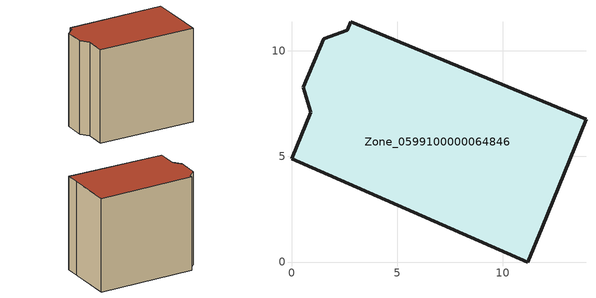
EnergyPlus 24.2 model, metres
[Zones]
Zone_0599100000064846
 floor ground (C_G): 1.52,10.57 2.64,10.98 2.8,11.37 13.94,6.77 11.88,1.65 11.18,0 0,4.88 0.92,7.1 0.56,8.28 z0
 wall outside (C_F): 2.64,10.98 1.52,10.57 0.56,8.28 0.92,7.1 0,4.88 11.18,0 11.88,1.65 13.94,6.77 2.8,11.37 2.64,10.98 z0:11.73
 roof outside (C_R): 0.92,7.1 0,4.88 11.18,0 11.88,1.65 13.94,6.77 2.8,11.37 2.64,10.98 1.52,10.57 0.56,8.28 z11.73
[BUILDING]
Pand.0599100000064846: North Axis=0; Terrain=City; Loads Convergence Tolerance Value=0.04; Temperature Convergence Tolerance Value=0.4; Solar Distribution=FullExterior; Maximum Number of Warmup Days=25; Minimum Number of Warmup Days=1
[Site:Location]
Rotterdam.The.Hague.AP_ZH_NLD Design_Conditions: Latitude=51.96; Longitude=4.45; Time Zone=1; Elevation=-4.5
[SITE:GROUNDTEMPERATURE:BUILDINGSURFACE]
18, 18, 18, 18, 18, 18, 18, 18, 18, 18, 18, 18
[MATERIAL] Thermal Absorptance=0.9; Solar Absorptance=0.7; Visible Absorptance=0.7
Name | Roughness | Thickness | Conductivity | Density | Specific Heat
G.TI.1946 | MediumSmooth | 0.15 | 1 | 540 | 1210
F.TI.1946 | Rough | 0.3 | 0.857143 | 1920 | 840
R.TI.1946 | MediumRough | 0.2 | 0.1 | 1500 | 1000
[CONSTRUCTION]
C_G: G.TI.1946
C_F: F.TI.1946
C_R: R.TI.1946
[ZONE]
Zone_0599100000064846: Type=1; Multiplier=1; Ceiling Height=Autocalculate; Volume=Autocalculate; Floor Area=autocalculate; Part of Total Floor Area=Yes
[ZONEINFILTRATION:DESIGNFLOWRATE]
Infil_Zone_0599100000064846: Zone or ZoneList or Space or SpaceList=Zone_0599100000064846; Schedule=AlwaysOn; Design Flow Rate Calculation Method=Flow/Area; Flow Rate per Floor Area=0.003; Constant Term Coefficient=1; Temperature Term Coefficient=0; Velocity Term Coefficient=0; Velocity Squared Term Coefficient=0
[HVACTEMPLATE:ZONE:IDEALLOADSAIRSYSTEM]
Zone_0599100000064846: Maximum Heating Supply Air Temperature=50; Minimum Cooling Supply Air Temperature=13; Maximum Heating Supply Air Humidity Ratio=0.0156; Minimum Cooling Supply Air Humidity Ratio=0.0077; Heating Limit=NoLimit; Cooling Limit=NoLimit; Dehumidification Control Type=ConstantSensibleHeatRatio; Cooling Sensible Heat Ratio=0.7; Dehumidification Setpoint=60; Humidification Control Type=None; Humidification Setpoint=30; Outdoor Air Method=None; Outdoor Air Flow Rate per Person=0.00944; Outdoor Air Flow Rate per Zone Floor Area=0; Outdoor Air Flow Rate per Zone=0; Demand Controlled Ventilation Type=None; Outdoor Air Economizer Type=NoEconomizer; Heat Recovery Type=None; Sensible Heat Recovery Effectiveness=0.7; Latent Heat Recovery Effectiveness=0.65
[ZONECONTROL:THERMOSTAT]
ThermostatControl_Zone_0599100000064846: Zone or ZoneList=Zone_0599100000064846; Control Type Schedule=DualSetpointControlType; Control 1=Thermostat_Zone_0599100000064846; Temperature Difference Between Cutout And Setpoint=0
[THERMOSTATSETPOINT:DUALSETPOINT]
Thermostat_Zone_0599100000064846: Heating Setpoint Temperature Schedule=HeatingSetpoint_Zone_0599100000064846; Cooling Setpoint Temperature Schedule=CoolingSetpoint_Zone_0599100000064846
[SCHEDULE:COMPACT]
HeatingSetpoint_Zone_0599100000064846: Through: 12/31, For: AllDays, Until: 24:00, 21
CoolingSetpoint_Zone_0599100000064846: Through: 12/31, For: AllDays, Until: 24:00, 24
DualSetpointControlType: Through: 12/31, For: AllDays, Until: 24:00, 4
AlwaysOn: Through: 12/31, For: AllDays, Until: 24:00, 1
